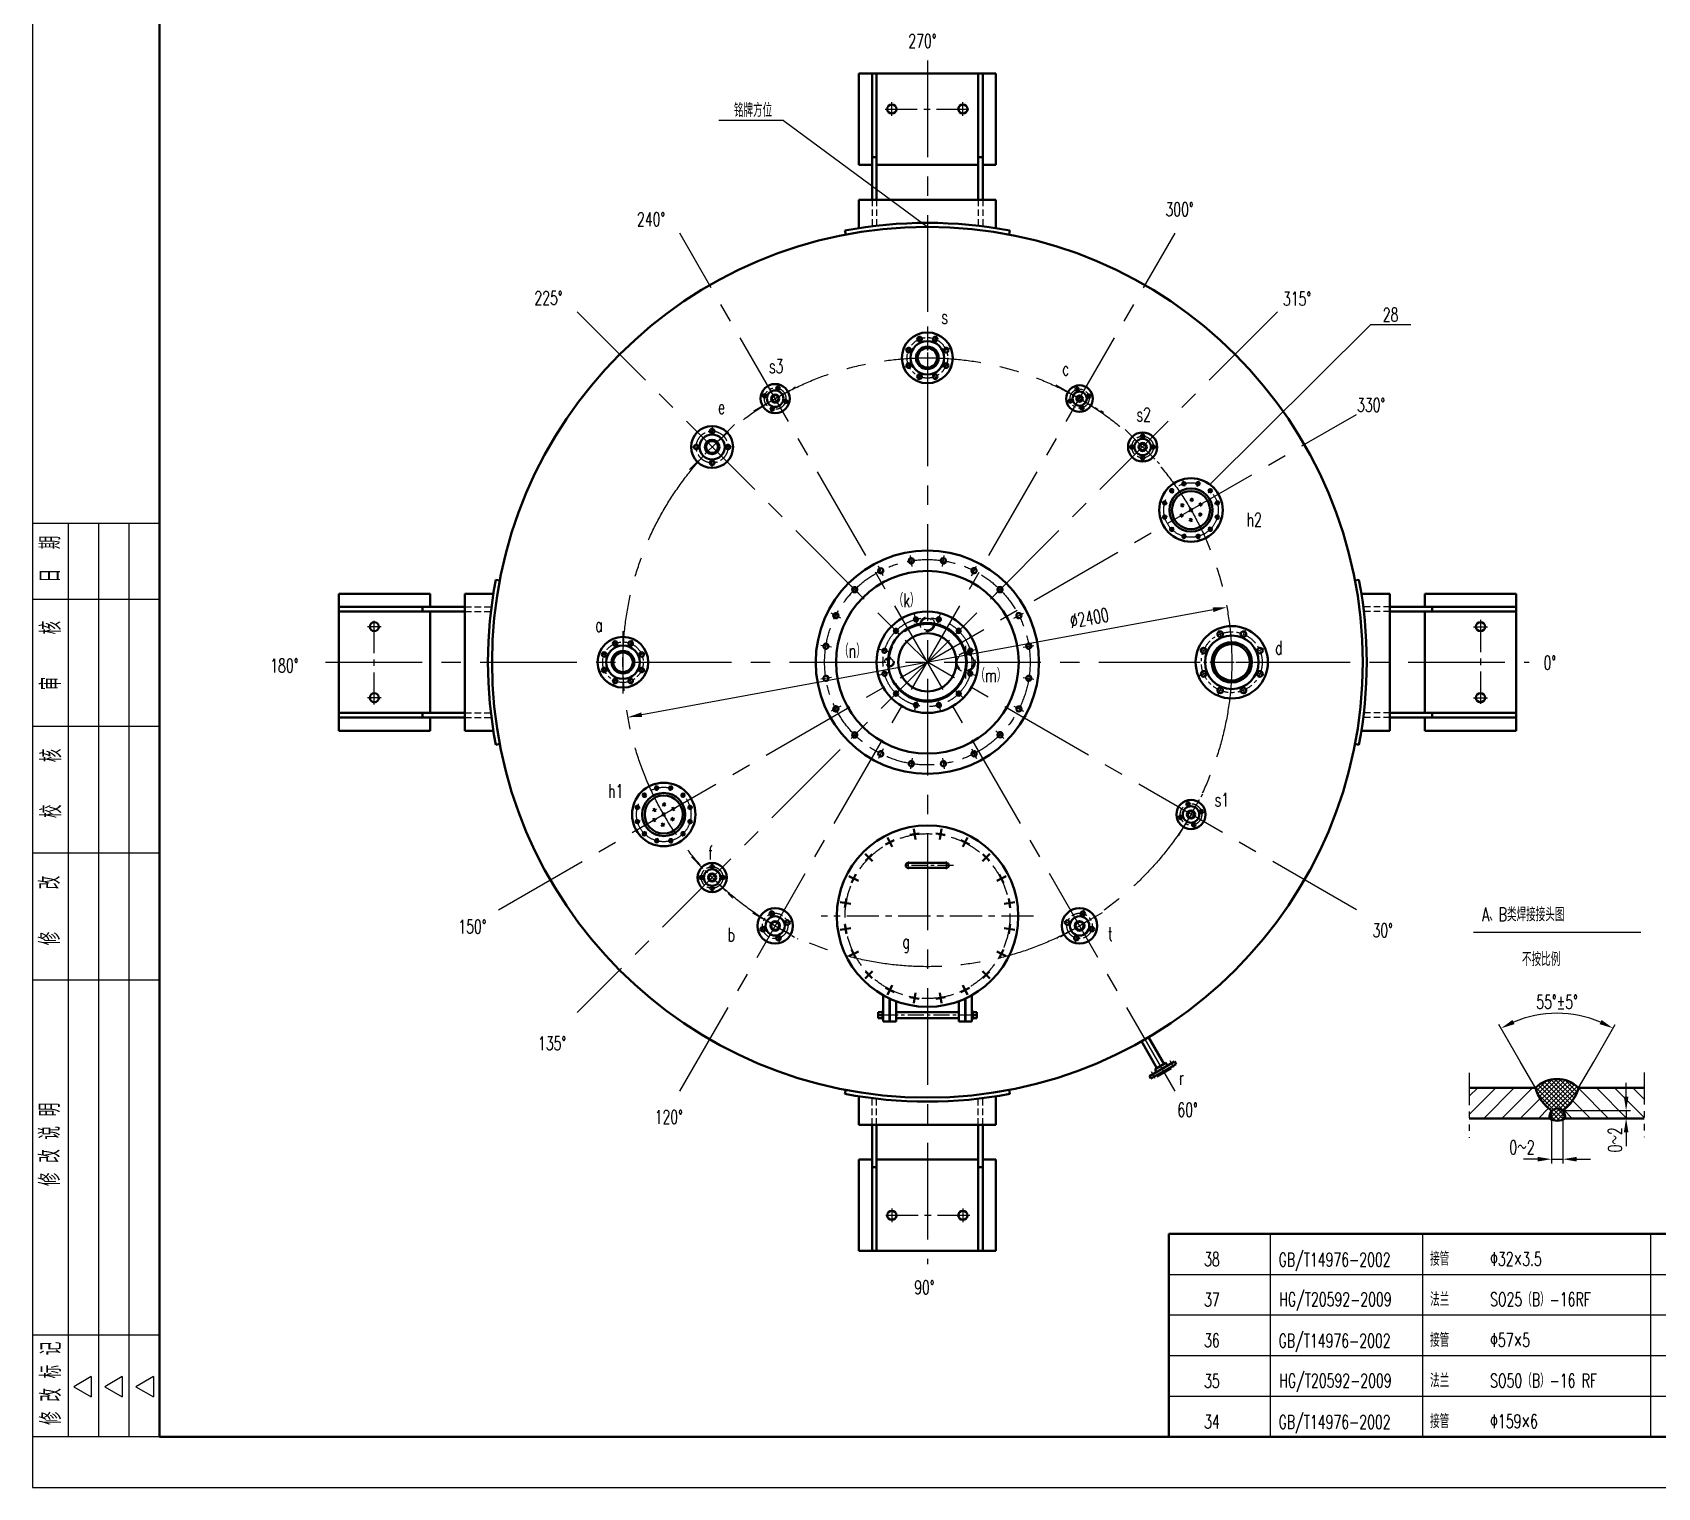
# Model space of a CAD drawing. Header units: millimetres. Extents: x -100310 to -88430, y -9131 to 7689.
# Drawn here: x -100310 to -93904, y -9131 to -3396 of the extents above; entities that cross this region are included whole.
import ezdxf
from ezdxf.enums import TextEntityAlignment as Align

# ---------------------------------------------------------------- set-up
doc = ezdxf.new("R2010")
doc.units = ezdxf.units.MM
for name, pattern in [('CENTERX2', [101.6, 63.5, -12.7, 12.7, -12.7]), ('DASHED2', [9.525, 6.35, -3.175]), ('PHANTOMX2', [127, 63.5, -12.7, 12.7, -12.7, 12.7, -12.7])]:
    doc.linetypes.add(name, pattern=pattern)
for name, color, linetype in [('图层1', 1, 'CENTERX2'), ('图层3', 211, 'Continuous'), ('图层4', 6, 'DASHED2'), ('图层5', 231, 'PHANTOMX2')]:
    doc.layers.add(name, color=color, linetype=linetype)
doc.layers.add('图层2', color=4, linetype='Continuous', lineweight=40)
doc.styles.add('HZ', font='ROMANS.shx', dxfattribs={"width": 0.667, "height": 54, "bigfont": 'HZ.shx'})
doc.styles.add('比例1：16', font='ROMANS.shx', dxfattribs={"width": 0.7, "height": 48, "bigfont": 'HZ.shx'})
doc.styles.add('比例1：20', font='ROMANS.shx', dxfattribs={"width": 0.7, "height": 60, "bigfont": 'HZ.shx'})
doc.dimstyles.new('比例1：20', dxfattribs={"dimtxt": 60, "dimasz": 55, "dimexe": 17, "dimexo": 0, "dimgap": 18, "dimtad": 1, "dimdsep": 46, "dimtxsty": '比例1：20', "dimcen": 25, "dimclrd": 6, "dimclre": 6, "dimclrt": 256, "dimadec": 0, "dimazin": 0, "dimtfac": 1, "dimtmove": 0, "dimatfit": 3, "dimfxl": 0, "dimlwd": -1, "dimlwe": -1, "dimarcsym": 0})

# ---------------------------------------------------------------- blocks, each defined once
blk = doc.blocks.new('图幅A1（竖）')
for p, q in [((0, 841), (0, 0)), ((25, 190), (0, 190)), ((7, 190), (7, 10)), ((13, 190), (13, 10)), ((19, 190), (19, 10)), ((25, 175), (0, 175)), ((25, 150), (0, 150)), ((25, 125), (0, 125)), ((25, 100), (0, 100)), ((25, 30), (0, 30)), ((11.59, 21.86), (8.12, 19.86)), ((8.12, 19.86), (11.59, 17.86)), ((11.59, 21.86), (11.59, 17.86)), ((17.7, 21.86), (14.24, 19.86)), ((14.24, 19.86), (17.7, 17.86)), ((17.7, 21.86), (17.7, 17.86)), ((23.82, 21.86), (20.35, 19.86)), ((20.35, 19.86), (23.82, 17.86)), ((23.82, 21.86), (23.82, 17.86)), ((25, 10), (0, 10)), ((0, 0), (594, 0))]:
    blk.add_line(p, q)
at = {"layer": '图层2'}
for p, q in [((25, 831), (25, 10)), ((25, 10), (584, 10))]:
    blk.add_line(p, q, dxfattribs=at)
at = {"style": '比例1：16', "width": 0.7}
for s, p in [('日  期', (5.49, 178.4)), ('审    核', (5.6, 157.13)), ('校    核', (5.71, 131.95)), ('修    改 ', (5.42, 106.89)), ('修 改 说 明', (5.41, 59.42)), ('修 改 标 记', (5.65, 12.35))]:
    blk.add_text(s, height=4, rotation=90, dxfattribs=at).set_placement(p)
blk = doc.blocks.new('*D80')
at = {"color": 6}
blk.add_line((-95656, -5671.1), (-97908.3, -6084.6), dxfattribs=at)
for points in [[(-95657.6, -5662.1), (-95654.3, -5680.1), (-95601.9, -5661.2)], [(-97910, -6075.6), (-97906.7, -6093.6), (-97962.4, -6094.6)]]:
    blk.add_solid(points, dxfattribs=at)
at = {"layer": 'Defpoints', "color": 0}
for p in [(-95601.9, -5661.2), (-97962.4, -6094.6)]:
    blk.add_point(p, dxfattribs=at)
at = {"insert": (-96143.7, -5703.1), "char_height": 54, "attachment_point": 5, "rotation": 10.4027, "style": 'HZ'}
blk.add_mtext('∅2400', dxfattribs=at)
blk = doc.blocks.new('*D95')
at = {"color": 6}
for p, q in [((-94321.8, -7644.8), (-94321.8, -7853.7)), ((-94277.6, -7645.2), (-94277.6, -7853.7)), ((-94376.8, -7836.7), (-94431.8, -7836.7)), ((-94321.8, -7836.7), (-94277.6, -7836.7)), ((-94222.6, -7836.7), (-94167.6, -7836.7))]:
    blk.add_line(p, q, dxfattribs=at)
for points in [[(-94376.8, -7827.6), (-94376.8, -7845.9), (-94321.8, -7836.7)], [(-94222.6, -7827.6), (-94222.6, -7845.9), (-94277.6, -7836.7)]]:
    blk.add_solid(points, dxfattribs=at)
at = {"layer": 'Defpoints', "color": 0}
for p in [(-94321.8, -7644.8), (-94277.6, -7645.2), (-94277.6, -7836.7)]:
    blk.add_point(p, dxfattribs=at)
at = {"insert": (-94438.1, -7790.5), "char_height": 54, "attachment_point": 5, "style": 'HZ'}
blk.add_mtext('0～2', dxfattribs=at)
blk = doc.blocks.new('*D96')
at = {"color": 6}
for p, q in [((-94027.7, -7590.2), (-94027.7, -7535.2)), ((-94277.6, -7645.2), (-94010.7, -7645.2)), ((-94268.2, -7675.8), (-94010.7, -7675.8)), ((-94027.7, -7645.2), (-94027.7, -7675.8)), ((-94027.7, -7730.8), (-94027.7, -7785.8))]:
    blk.add_line(p, q, dxfattribs=at)
for points in [[(-94036.8, -7590.2), (-94018.5, -7590.2), (-94027.7, -7645.2)], [(-94036.8, -7730.8), (-94018.5, -7730.8), (-94027.7, -7675.8)]]:
    blk.add_solid(points, dxfattribs=at)
at = {"layer": 'Defpoints', "color": 0}
for p in [(-94277.6, -7645.2), (-94268.2, -7675.8), (-94027.7, -7675.8)]:
    blk.add_point(p, dxfattribs=at)
at = {"insert": (-94071.4, -7760.3), "char_height": 54, "attachment_point": 5, "rotation": 90, "style": 'HZ'}
blk.add_mtext('0～2', dxfattribs=at)
blk = doc.blocks.new('*D97')
at = {"color": 6}
for p, q in [((-94445.7, -7451), (-94529.5, -7305.9)), ((-94155.3, -7452.6), (-94070.6, -7305.9))]:
    blk.add_line(p, q, dxfattribs=at)
blk.add_arc((-94300, -7703.3), 441.8, 67.13706, 112.86294, dxfattribs=at)
for points in [[(-94467.6, -7304.4), (-94475.8, -7288), (-94521, -7320.7)], [(-94124.3, -7288), (-94132.5, -7304.4), (-94079.1, -7320.7)]]:
    blk.add_solid(points, dxfattribs=at)
at = {"layer": 'Defpoints', "color": 0}
for p in [(-94223.3, -7268.2), (-94445.7, -7451), (-94155.3, -7452.6), (-94385.2, -7555.7), (-94214.9, -7555.7)]:
    blk.add_point(p, dxfattribs=at)
at = {"insert": (-94300, -7216.5), "char_height": 54, "attachment_point": 5, "style": 'HZ'}
blk.add_mtext('55°±5°', dxfattribs=at)
blk = doc.blocks.new('明细表表格粗')
for p, q in [((20, 0), (20, 8)), ((50, 0), (50, 8)), ((95, 0), (95, 8)), ((105, 0), (105, 8)), ((135, 0), (135, 8)), ((145, 0), (145, 8)), ((155, 0), (155, 8))]:
    blk.add_line(p, q)
at = {"layer": '图层2'}
for p, q in [((0, 0), (0, 8)), ((0, 8), (180, 8))]:
    blk.add_line(p, q, dxfattribs=at)
blk = doc.blocks.new('明细表表格细')
for p, q in [((0, 8), (180, 8)), ((20, 0), (20, 8)), ((50, 0), (50, 8)), ((95, 0), (95, 8)), ((105, 0), (105, 8)), ((135, 0), (135, 8)), ((145, 0), (145, 8)), ((155, 0), (155, 8))]:
    blk.add_line(p, q)
at = {"layer": '图层2'}
blk.add_line((0, 0), (0, 8), dxfattribs=at)

msp = doc.modelspace()

# ---------------------------------------------------------------- hatches: boundary and pattern name
at = {"layer": '图层3'}
h = msp.add_hatch(dxfattribs=at)
h.set_pattern_fill('ANSI31', color=256, scale=16, style=0)
h.set_pattern_definition([(45, (-90247.963, -4268.43), (-35.92102, 35.92102), [])])
h.paths.add_polyline_path([(-94329.034, -7675.746, -0.20127277), (-94320.756, -7645.536, -0.17220265), (-94385.241, -7555.746), (-94645.993, -7555.746), (-94645.993, -7675.746)])
h = msp.add_hatch(dxfattribs=at)
h.set_pattern_fill('ANSI37', color=256, scale=4, style=0)
h.set_pattern_definition([(45, (59518.791, 2020.957), (-8.9802561, 8.9802561), []), (135, (59518.791, 2020.957), (-8.9802561, -8.9802561), [])])
h.paths.add_polyline_path([(-94385.303, -7555.53, 0.17255315), (-94320.756, -7645.536, 0.20136036), (-94329.033, -7675.759, 0.30295291), (-94268.225, -7675.745, 0.19749272), (-94277.586, -7645.207, 0.16351909), (-94214.859, -7555.746, 0.41093049)])
h = msp.add_hatch(dxfattribs=at)
h.set_pattern_fill('ANSI31', color=256, scale=16, angle=90, style=0)
h.set_pattern_definition([(135, (-90247.963, -4268.43), (-35.92102, -35.92102), [])])
h.paths.add_polyline_path([(-93956.769, -7675.746), (-93956.769, -7555.746), (-94214.859, -7555.746, -0.16351909), (-94277.586, -7645.207, -0.19749827), (-94268.225, -7675.746)])

# ---------------------------------------------------------------- linework, layer by layer
for p, q in [((-97349.778, -3742.382), (-97603.767, -3742.382)), ((-97349.778, -3742.382), (-96782.165, -4161.877)), ((-95035.834, -4548.309), (-95668.573, -5177.401)), ((-94875.834, -4548.309), (-95035.834, -4548.309)), ((-94629.586, -6941.335), (-93969.251, -6941.335))]:
    msp.add_line(p, q)
at = {"layer": '图层1', "ltscale": 6}
for p, q in [((-96782.165, -3505.38), (-96782.165, -8250.374)), ((-95805.799, -7568.993), (-97758.531, -4186.761)), ((-97758.531, -7568.993), (-95805.799, -4186.761)), ((-95401.375, -4497.086), (-98162.955, -7258.667)), ((-98162.955, -4497.086), (-96782.165, -5877.877)), ((-98473.281, -6854.243), (-95091.049, -4901.511)), ((-95767.897, -5184.715), (-95773.618, -5163.365)), ((-95717.972, -5184.715), (-95712.251, -5163.365)), ((-95836.096, -5252.914), (-95857.447, -5247.193)), ((-95811.133, -5209.678), (-95826.763, -5194.048)), ((-95674.735, -5209.678), (-95659.106, -5194.048)), ((-95649.773, -5252.914), (-95628.422, -5247.193)), ((-95836.096, -5302.839), (-95857.447, -5308.56)), ((-95649.773, -5302.839), (-95628.422, -5308.56)), ((-95811.133, -5346.076), (-95826.763, -5361.706)), ((-95767.897, -5371.039), (-95773.618, -5392.389)), ((-95717.972, -5371.039), (-95712.251, -5392.389)), ((-95674.735, -5346.076), (-95659.106, -5361.706)), ((-99154.662, -5877.877), (-94409.668, -5877.877)), ((-95091.049, -6854.243), (-96782.165, -5877.877)), ((-97889.594, -6409.678), (-97905.224, -6394.048)), ((-97846.358, -6384.715), (-97852.079, -6363.365)), ((-97796.433, -6384.715), (-97790.712, -6363.365)), ((-97753.196, -6409.678), (-97737.566, -6394.048)), ((-97914.557, -6452.914), (-97935.908, -6447.193)), ((-97728.233, -6452.914), (-97706.883, -6447.193)), ((-97914.557, -6502.839), (-97935.908, -6508.56)), ((-97728.233, -6502.839), (-97706.883, -6508.56)), ((-97889.594, -6546.076), (-97905.224, -6561.706)), ((-97846.358, -6571.039), (-97852.079, -6592.389)), ((-97796.433, -6571.039), (-97790.712, -6592.389)), ((-97753.196, -6546.076), (-97737.566, -6561.706))]:
    msp.add_line(p, q, dxfattribs=at)
at = {"layer": '图层1', "ltscale": 2}
for p, q in [((-96949.026, -3697.463), (-96615.303, -3697.463)), ((-98962.579, -6044.738), (-98962.579, -5711.015)), ((-94601.751, -5711.015), (-94601.751, -6044.738)), ((-96363.429, -6878.513), (-97200.9, -6878.513)), ((-96615.303, -8058.291), (-96949.026, -8058.291))]:
    msp.add_line(p, q, dxfattribs=at)
at = {"layer": '图层1'}
for p, q in [((-96922.165, -3724.575), (-96922.165, -3670.351)), ((-96642.165, -3724.575), (-96642.165, -3670.351)), ((-96818.328, -4590.57), (-96807.231, -4617.363)), ((-96782.165, -4554.984), (-96782.165, -4800.77)), ((-96746.001, -4590.57), (-96757.099, -4617.363)), ((-96869.471, -4641.713), (-96842.679, -4652.811)), ((-96694.858, -4641.713), (-96721.651, -4652.811)), ((-96869.471, -4714.04), (-96842.679, -4702.943)), ((-96818.328, -4765.183), (-96807.231, -4738.391)), ((-96746.001, -4765.183), (-96757.099, -4738.391)), ((-96694.858, -4714.04), (-96721.651, -4702.943)), ((-97466.389, -4887.273), (-97297.941, -4790.019)), ((-97368.318, -4786.969), (-97374.012, -4808.22)), ((-96275.819, -4784.575), (-96088.51, -4892.718)), ((-96194.718, -4791.799), (-96189.023, -4813.049)), ((-97433.842, -4824.799), (-97412.591, -4830.493)), ((-97330.488, -4852.493), (-97351.738, -4846.799)), ((-96229.012, -4851.199), (-96207.762, -4845.505)), ((-96169.612, -4885.494), (-96175.306, -4864.243)), ((-96135.317, -4826.094), (-96156.568, -4831.788)), ((-97396.012, -4890.323), (-97390.318, -4869.073)), ((-97542.14, -4940.796), (-97719.246, -5117.902)), ((-97630.693, -4952.349), (-97630.693, -4981.349)), ((-96002.405, -4960.58), (-95864.868, -5098.117)), ((-95933.637, -4975.849), (-95933.637, -4997.849)), ((-97707.693, -5029.349), (-97678.693, -5029.349)), ((-97553.693, -5029.349), (-97582.693, -5029.349)), ((-95987.137, -5029.349), (-95965.137, -5029.349)), ((-95880.137, -5029.349), (-95902.137, -5029.349)), ((-97630.693, -5106.349), (-97630.693, -5077.349)), ((-95933.637, -5082.849), (-95933.637, -5060.849)), ((-98935.466, -5737.877), (-98989.691, -5737.877)), ((-97982.165, -5754.984), (-97982.165, -6000.77)), ((-96835.75, -5727.877), (-96728.579, -5727.877)), ((-95634.497, -5751.536), (-95621.677, -5782.486)), ((-95529.833, -5751.536), (-95542.653, -5782.486)), ((-94628.863, -5737.877), (-94574.639, -5737.877)), ((-98018.328, -5790.57), (-98007.231, -5817.363)), ((-97946.001, -5790.57), (-97957.099, -5817.363)), ((-96632.165, -5813.64), (-96632.165, -5942.113)), ((-95708.505, -5825.545), (-95677.555, -5838.365)), ((-95455.824, -5825.545), (-95486.774, -5838.365)), ((-98069.471, -5841.713), (-98042.679, -5852.811)), ((-97894.858, -5841.713), (-97921.651, -5852.811)), ((-96932.165, -5837.716), (-96932.165, -5918.038)), ((-95769.654, -5877.877), (-95394.675, -5877.877)), ((-98069.471, -5914.04), (-98042.679, -5902.943)), ((-98018.328, -5965.183), (-98007.231, -5938.391)), ((-97946.001, -5965.183), (-97957.099, -5938.391)), ((-97894.858, -5914.04), (-97921.651, -5902.943)), ((-95708.505, -5930.209), (-95677.555, -5917.389)), ((-95455.824, -5930.209), (-95486.774, -5917.389)), ((-98935.466, -6017.877), (-98989.691, -6017.877)), ((-95634.497, -6004.217), (-95621.677, -5973.267)), ((-95529.833, -6004.217), (-95542.653, -5973.267)), ((-94628.863, -6017.877), (-94574.639, -6017.877)), ((-95791.561, -6562.101), (-95694.308, -6393.653)), ((-95756.781, -6426.2), (-95751.087, -6447.45)), ((-95691.257, -6464.03), (-95712.508, -6469.724)), ((-95794.611, -6491.724), (-95773.361, -6486.03)), ((-95729.087, -6529.554), (-95734.782, -6508.303)), ((-97711.731, -6645.367), (-97549.655, -6807.443)), ((-97630.693, -6672.905), (-97630.693, -6694.905)), ((-96679.243, -6678.513), (-96882.294, -6678.513)), ((-96857.662, -6663.729), (-96857.662, -6694.041)), ((-96707.662, -6663.806), (-96707.662, -6693.953)), ((-97684.193, -6726.405), (-97662.193, -6726.405)), ((-97630.693, -6779.905), (-97630.693, -6757.905)), ((-97577.193, -6726.405), (-97599.193, -6726.405)), ((-97470.981, -6865.829), (-97293.349, -6968.385)), ((-97398.859, -6854.805), (-97391.353, -6882.817)), ((-97319.863, -6900.413), (-97347.874, -6907.919)), ((-96093.349, -6865.829), (-96270.981, -6968.385)), ((-96244.467, -6900.413), (-96216.455, -6907.919)), ((-96165.471, -6854.805), (-96172.977, -6882.817)), ((-97444.467, -6933.801), (-97416.455, -6926.295)), ((-97365.471, -6979.409), (-97372.977, -6951.398)), ((-96198.859, -6979.409), (-96191.353, -6951.398)), ((-96119.863, -6933.801), (-96147.874, -6926.295)), ((-96592.965, -7268.513), (-96972.238, -7268.513)), ((-95884.276, -7518.066), (-95899.277, -7492.083)), ((-95810.664, -7475.566), (-95825.665, -7449.583)), ((-96922.165, -8031.178), (-96922.165, -8085.403)), ((-96642.165, -8031.178), (-96642.165, -8085.403))]:
    msp.add_line(p, q, dxfattribs=at)
at = {"layer": '图层1', "ltscale": 3}
for p, q in [((-96955.816, -5537.067), (-96975.338, -5498.754)), ((-96842.001, -5500.086), (-96848.728, -5457.615)), ((-96722.329, -5500.086), (-96715.602, -5457.615)), ((-96608.513, -5537.067), (-96588.992, -5498.754)), ((-97052.633, -5607.408), (-97083.039, -5577.003)), ((-96511.696, -5607.408), (-96481.291, -5577.003)), ((-97122.975, -5704.225), (-97161.288, -5684.704)), ((-96822.775, -5726.317), (-96832.697, -5689.289)), ((-96741.554, -5726.317), (-96731.633, -5689.289)), ((-96441.355, -5704.225), (-96403.042, -5684.704)), ((-96893.114, -5766.927), (-96920.221, -5739.821)), ((-96671.215, -5766.927), (-96644.109, -5739.821)), ((-97159.956, -5818.041), (-97202.426, -5811.314)), ((-96933.725, -5837.266), (-96970.753, -5827.345)), ((-96630.605, -5837.266), (-96593.577, -5827.345)), ((-96404.374, -5818.041), (-96361.903, -5811.314)), ((-97159.956, -5937.713), (-97202.426, -5944.44)), ((-96933.725, -5918.487), (-96970.753, -5928.409)), ((-96630.605, -5918.487), (-96593.577, -5928.409)), ((-96404.374, -5937.713), (-96361.903, -5944.44)), ((-96893.114, -5988.826), (-96920.221, -6015.933)), ((-96671.215, -5988.826), (-96644.109, -6015.933)), ((-97122.975, -6051.528), (-97161.288, -6071.05)), ((-96822.775, -6029.437), (-96832.697, -6066.465)), ((-96741.554, -6029.437), (-96731.633, -6066.465)), ((-96441.355, -6051.528), (-96403.042, -6071.05)), ((-97052.633, -6148.345), (-97083.039, -6178.751)), ((-96511.696, -6148.345), (-96481.291, -6178.751)), ((-96955.816, -6218.687), (-96975.338, -6257)), ((-96842.001, -6255.668), (-96848.728, -6298.138)), ((-96722.329, -6255.668), (-96715.602, -6298.138)), ((-96608.513, -6218.687), (-96588.992, -6257))]:
    msp.add_line(p, q, dxfattribs=at)
at = {"layer": '图层1'}
for centre, radius in [((-96782.165, -4677.877), 80), ((-97382.165, -4838.646), 42.5), ((-96182.165, -4838.646), 37.5), ((-97630.693, -5029.349), 62.5), ((-95933.637, -5029.349), 42.5), ((-95582.165, -5877.877), 120), ((-97982.165, -5877.877), 80), ((-95742.934, -6477.877), 42.5), ((-97630.693, -6726.405), 42.5), ((-97382.165, -6917.107), 50), ((-96182.165, -6917.107), 50)]:
    msp.add_circle(centre, radius, dxfattribs=at)
at = {"layer": '图层1', "ltscale": 6}
for centre, radius in [((-96782.165, -5877.877), 1200), ((-95742.934, -5277.877), 107.5), ((-96782.165, -5877.877), 150), ((-97821.395, -6477.877), 107.5)]:
    msp.add_circle(centre, radius, dxfattribs=at)
at = {"layer": '图层1', "ltscale": 3}
for radius in [405, 175]:
    msp.add_circle((-96782.165, -5877.877), radius, dxfattribs=at)
at = {"layer": '图层1', "ltscale": 2}
msp.add_circle((-96781.529, -6878.513), 325, dxfattribs=at)
at = {"layer": '图层2'}
for p, q in [((-97052.165, -3557.463), (-97052.165, -3917.463)), ((-96512.165, -3557.463), (-97052.165, -3557.463)), ((-97000.165, -4054.877), (-97000.165, -3557.463)), ((-96982.165, -4054.877), (-96982.165, -3557.463)), ((-96582.165, -4054.877), (-96582.165, -3557.463)), ((-96564.165, -4054.877), (-96564.165, -3557.463)), ((-96512.165, -3917.463), (-96512.165, -3557.463)), ((-97000.165, -3887.463), (-96982.165, -3887.463)), ((-96564.165, -3887.463), (-96582.165, -3887.463)), ((-97052.165, -3917.463), (-97000.165, -3917.463)), ((-96982.165, -3917.463), (-96582.165, -3917.463)), ((-96564.165, -3917.463), (-96512.165, -3917.463)), ((-97052.165, -4054.877), (-97052.165, -4167.051)), ((-96512.165, -4054.877), (-97052.165, -4054.877)), ((-96512.165, -4054.877), (-96512.165, -4167.051)), ((-97107.165, -4176.642), (-97104.162, -4192.358)), ((-96457.165, -4176.642), (-96460.167, -4192.358)), ((-95781.263, -5252.487), (-95773.337, -5266.215)), ((-95745.521, -5236.88), (-95742.219, -5242.599)), ((-95743.817, -5230.867), (-95735.891, -5244.596)), ((-95737.757, -5232.398), (-95734.455, -5238.117)), ((-95701.525, -5263.121), (-95709.451, -5249.393)), ((-95699.82, -5257.108), (-95703.122, -5251.389)), ((-95782.477, -5304.83), (-95785.779, -5299.111)), ((-95776.418, -5306.361), (-95784.344, -5292.632)), ((-95782.968, -5258.5), (-95779.666, -5264.219)), ((-95774.713, -5300.348), (-95778.015, -5294.629)), ((-95775.204, -5254.017), (-95771.902, -5259.736)), ((-95746.17, -5322.235), (-95749.472, -5316.516)), ((-95745.031, -5283.211), (-95748.333, -5277.491)), ((-95740.11, -5323.766), (-95748.037, -5310.037)), ((-95738.971, -5284.741), (-95746.897, -5271.012)), ((-95738.406, -5317.753), (-95741.708, -5312.034)), ((-95737.267, -5278.728), (-95740.569, -5273.009)), ((-95708.724, -5300.615), (-95712.025, -5294.896)), ((-95707.584, -5261.591), (-95710.886, -5255.872)), ((-95702.664, -5302.146), (-95710.59, -5288.417)), ((-95700.96, -5296.133), (-95704.262, -5290.414)), ((-98483.399, -5552.877), (-98467.684, -5555.879)), ((-95080.93, -5552.877), (-95096.646, -5555.879)), ((-99102.579, -5607.877), (-99102.579, -6147.877)), ((-98742.579, -5607.877), (-99102.579, -5607.877)), ((-98742.579, -5659.877), (-98742.579, -5607.877)), ((-98605.165, -5607.877), (-98605.165, -6147.877)), ((-98605.165, -5607.877), (-98492.99, -5607.877)), ((-94959.165, -5607.877), (-95071.339, -5607.877)), ((-94959.165, -6147.877), (-94959.165, -5607.877)), ((-94461.751, -5607.877), (-94821.751, -5607.877)), ((-94821.751, -5607.877), (-94821.751, -5659.877)), ((-94461.751, -6147.877), (-94461.751, -5607.877)), ((-98605.165, -5659.877), (-99102.579, -5659.877)), ((-98605.165, -5677.877), (-99102.579, -5677.877)), ((-98772.579, -5659.877), (-98772.579, -5677.877)), ((-98742.579, -6077.877), (-98742.579, -5677.877)), ((-94959.165, -5659.877), (-94461.751, -5659.877)), ((-94959.165, -5677.877), (-94461.751, -5677.877)), ((-94821.751, -5677.877), (-94821.751, -6077.877)), ((-94791.751, -5659.877), (-94791.751, -5677.877)), ((-98605.165, -6077.877), (-99102.579, -6077.877)), ((-98772.579, -6095.877), (-98772.579, -6077.877)), ((-94959.165, -6077.877), (-94461.751, -6077.877)), ((-94791.751, -6095.877), (-94791.751, -6077.877)), ((-98605.165, -6095.877), (-99102.579, -6095.877)), ((-99102.579, -6147.877), (-98742.579, -6147.877)), ((-98742.579, -6147.877), (-98742.579, -6095.877)), ((-98605.165, -6147.877), (-98492.99, -6147.877)), ((-94959.165, -6147.877), (-95071.339, -6147.877)), ((-94959.165, -6095.877), (-94461.751, -6095.877)), ((-94821.751, -6095.877), (-94821.751, -6147.877)), ((-94821.751, -6147.877), (-94461.751, -6147.877)), ((-98483.399, -6202.877), (-98467.684, -6199.874)), ((-95080.93, -6202.877), (-95096.646, -6199.874)), ((-97863.37, -6459.621), (-97860.068, -6465.34)), ((-97861.666, -6453.608), (-97853.739, -6467.336)), ((-97855.606, -6455.138), (-97852.304, -6460.857)), ((-97825.923, -6438.001), (-97822.621, -6443.72)), ((-97824.219, -6431.988), (-97816.293, -6445.717)), ((-97818.16, -6433.518), (-97814.858, -6439.238)), ((-97789.616, -6455.406), (-97786.314, -6461.125)), ((-97787.912, -6449.393), (-97779.986, -6463.121)), ((-97781.852, -6450.923), (-97778.55, -6456.642)), ((-97864.509, -6498.645), (-97861.207, -6504.364)), ((-97862.805, -6492.632), (-97854.879, -6506.361)), ((-97856.745, -6494.163), (-97853.443, -6499.882)), ((-97826.572, -6523.356), (-97829.874, -6517.637)), ((-97820.513, -6524.887), (-97828.439, -6511.158)), ((-97827.063, -6477.025), (-97823.761, -6482.745)), ((-97825.358, -6471.012), (-97817.432, -6484.741)), ((-97818.808, -6518.873), (-97822.11, -6513.154)), ((-97819.299, -6472.543), (-97815.997, -6478.262)), ((-97789.126, -6501.736), (-97792.428, -6496.017)), ((-97783.066, -6503.267), (-97790.993, -6489.538)), ((-97781.362, -6497.254), (-97784.664, -6491.535)), ((-96946.915, -6595.775), (-96913.057, -6578.523)), ((-96939.518, -6568.442), (-96920.455, -6605.855)), ((-96851.45, -6558.505), (-96813.918, -6552.561)), ((-96835.968, -6534.797), (-96829.4, -6576.269)), ((-96749.14, -6552.561), (-96711.608, -6558.505)), ((-96727.09, -6534.797), (-96733.658, -6576.269)), ((-96650.001, -6578.523), (-96616.143, -6595.775)), ((-96623.54, -6568.442), (-96642.603, -6605.855)), ((-97027.602, -6632.439), (-96997.911, -6662.13)), ((-97026.192, -6660.72), (-96999.322, -6633.85)), ((-96535.456, -6632.439), (-96565.147, -6662.13)), ((-96563.736, -6633.85), (-96536.866, -6660.72)), ((-97091.599, -6720.524), (-97054.186, -6739.587)), ((-97081.519, -6746.984), (-97064.267, -6713.126)), ((-96857.662, -6668.513), (-96707.662, -6668.513)), ((-96857.662, -6688.513), (-96707.662, -6688.513)), ((-96471.459, -6720.524), (-96508.872, -6739.587)), ((-96498.791, -6713.126), (-96481.539, -6746.984)), ((-97125.245, -6824.073), (-97083.772, -6830.642)), ((-97107.481, -6846.124), (-97101.536, -6808.592)), ((-96437.813, -6824.073), (-96479.286, -6830.642)), ((-96461.522, -6808.592), (-96455.577, -6846.124)), ((-97101.536, -6948.434), (-97107.481, -6910.901)), ((-96455.577, -6910.901), (-96461.522, -6948.434)), ((-97125.245, -6932.952), (-97083.772, -6926.383)), ((-96437.813, -6932.952), (-96479.286, -6926.383)), ((-97091.599, -7036.501), (-97054.186, -7017.438)), ((-97064.267, -7043.899), (-97081.519, -7010.041)), ((-96471.459, -7036.501), (-96508.872, -7017.438)), ((-96481.539, -7010.041), (-96498.791, -7043.899)), ((-97027.602, -7124.586), (-96997.911, -7094.895)), ((-96999.322, -7123.175), (-97026.192, -7096.305)), ((-96535.456, -7124.586), (-96565.147, -7094.895)), ((-96536.866, -7096.305), (-96563.736, -7123.175)), ((-96913.057, -7178.502), (-96946.915, -7161.251)), ((-96939.518, -7188.583), (-96920.455, -7151.17)), ((-96616.143, -7161.251), (-96650.001, -7178.502)), ((-96623.54, -7188.583), (-96642.603, -7151.17)), ((-96956.529, -7293.513), (-96956.529, -7190.252)), ((-96931.529, -7293.513), (-96931.529, -7203.022)), ((-96929.529, -7293.513), (-96929.529, -7203.939)), ((-96904.529, -7293.513), (-96904.529, -7214.187)), ((-96813.918, -7204.464), (-96851.45, -7198.52)), ((-96835.968, -7222.228), (-96829.4, -7180.756)), ((-96711.608, -7198.52), (-96749.14, -7204.464)), ((-96727.09, -7222.228), (-96733.658, -7180.756)), ((-96658.529, -7293.513), (-96658.529, -7214.187)), ((-96633.529, -7293.513), (-96633.529, -7203.939)), ((-96631.529, -7293.513), (-96631.529, -7203.022)), ((-96606.529, -7293.513), (-96606.529, -7190.252)), ((-96976.529, -7280.513), (-96976.529, -7256.513)), ((-96959.529, -7256.513), (-96976.529, -7256.513)), ((-96959.529, -7280.513), (-96976.529, -7280.513)), ((-96969.694, -7268.513), (-96963.364, -7268.513)), ((-96966.529, -7265.237), (-96966.529, -7271.789)), ((-96956.529, -7251.513), (-96959.529, -7251.513)), ((-96959.529, -7251.513), (-96959.529, -7285.513)), ((-96959.529, -7285.513), (-96956.529, -7285.513)), ((-96956.529, -7293.513), (-96931.529, -7293.513)), ((-96929.529, -7256.513), (-96931.529, -7256.513)), ((-96929.529, -7280.513), (-96931.529, -7280.513)), ((-96929.529, -7293.513), (-96904.529, -7293.513)), ((-96658.529, -7256.513), (-96904.529, -7256.513)), ((-96658.529, -7280.513), (-96904.529, -7280.513)), ((-96633.529, -7293.513), (-96658.529, -7293.513)), ((-96631.529, -7256.513), (-96633.529, -7256.513)), ((-96631.529, -7280.513), (-96633.529, -7280.513)), ((-96606.529, -7293.513), (-96631.529, -7293.513)), ((-96606.529, -7251.513), (-96603.529, -7251.513)), ((-96603.529, -7285.513), (-96606.529, -7285.513)), ((-96603.529, -7251.513), (-96603.529, -7285.513)), ((-96586.529, -7256.513), (-96603.529, -7256.513)), ((-96586.529, -7280.513), (-96603.529, -7280.513)), ((-96593.364, -7268.513), (-96599.694, -7268.513)), ((-96596.529, -7265.237), (-96596.529, -7271.789)), ((-96586.529, -7280.513), (-96586.529, -7256.513)), ((-95849.308, -7461.631), (-95910.346, -7355.912)), ((-95877.021, -7477.631), (-95938.058, -7371.912)), ((-95807.368, -7451.274), (-95906.961, -7508.774)), ((-95801.368, -7461.666), (-95900.961, -7519.166)), ((-95841.924, -7457.368), (-95884.405, -7481.895)), ((-95881.064, -7489.766), (-95884.405, -7481.895)), ((-95821.019, -7477.63), (-95877.311, -7510.13)), ((-95836.778, -7464.197), (-95841.924, -7457.368)), ((-95823.019, -7474.166), (-95821.019, -7477.63)), ((-95807.368, -7451.274), (-95801.368, -7461.666)), ((-95906.961, -7508.774), (-95900.961, -7519.166)), ((-95879.311, -7506.666), (-95877.311, -7510.13)), ((-94645.993, -7555.746), (-94385.241, -7555.746)), ((-94214.859, -7555.746), (-93956.769, -7555.746)), ((-97107.165, -7579.111), (-97104.162, -7563.396)), ((-97052.165, -7700.877), (-97052.165, -7588.702)), ((-96512.165, -7700.877), (-96512.165, -7588.702)), ((-96457.165, -7579.111), (-96460.167, -7563.396)), ((-94645.993, -7675.746), (-94329.034, -7675.746)), ((-94268.226, -7675.746), (-93956.769, -7675.746)), ((-97052.165, -7700.877), (-96512.165, -7700.877)), ((-97000.165, -7700.877), (-97000.165, -8198.291)), ((-96982.165, -7700.877), (-96982.165, -8198.291)), ((-96582.165, -7700.877), (-96582.165, -8198.291)), ((-96564.165, -7700.877), (-96564.165, -8198.291)), ((-97052.165, -7838.291), (-97052.165, -8198.291)), ((-97000.165, -7838.291), (-97052.165, -7838.291)), ((-97000.165, -7868.291), (-96982.165, -7868.291)), ((-96582.165, -7838.291), (-96982.165, -7838.291)), ((-96564.165, -7868.291), (-96582.165, -7868.291)), ((-96512.165, -7838.291), (-96564.165, -7838.291)), ((-96512.165, -8198.291), (-96512.165, -7838.291)), ((-97052.165, -8198.291), (-96512.165, -8198.291))]:
    msp.add_line(p, q, dxfattribs=at)
for centre, radius in [((-96922.165, -3697.463), 18), ((-96642.165, -3697.463), 18), ((-96782.165, -5877.877), 1716), ((-96782.165, -4677.877), 100), ((-96782.165, -4677.877), 66), ((-96812.779, -4603.966), 9), ((-96751.55, -4603.966), 9), ((-96856.075, -4647.262), 9), ((-96782.165, -4677.877), 44.5), ((-96782.165, -4677.877), 38.5), ((-96708.254, -4647.262), 9), ((-96856.075, -4708.491), 9), ((-96708.254, -4708.491), 9), ((-97382.165, -4838.646), 57.5), ((-97371.165, -4797.594), 7), ((-96812.779, -4751.787), 9), ((-96751.55, -4751.787), 9), ((-96182.165, -4838.646), 52.5), ((-96191.871, -4802.424), 7), ((-97423.217, -4827.646), 7), ((-97382.165, -4838.646), 32.5), ((-97382.165, -4838.646), 16), ((-97382.165, -4838.646), 13), ((-97341.113, -4849.646), 7), ((-96218.387, -4848.352), 7), ((-96182.165, -4838.646), 28), ((-96182.165, -4838.646), 12.5), ((-96182.165, -4838.646), 10), ((-96172.459, -4874.869), 7), ((-96145.943, -4828.941), 7), ((-97393.165, -4879.698), 7), ((-97630.693, -5029.349), 82.5), ((-97630.693, -5029.349), 49.5), ((-97630.693, -4966.849), 9), ((-95933.637, -5029.349), 57.5), ((-95933.637, -4986.849), 7), ((-97693.193, -5029.349), 9), ((-97630.693, -5029.349), 28.5), ((-97630.693, -5029.349), 23.5), ((-97568.193, -5029.349), 9), ((-95976.137, -5029.349), 7), ((-95933.637, -5029.349), 32.5), ((-95933.637, -5029.349), 16), ((-95933.637, -5029.349), 13), ((-95891.137, -5029.349), 7), ((-97630.693, -5091.849), 9), ((-95933.637, -5071.849), 7), ((-95742.934, -5277.877), 125), ((-95770.757, -5174.04), 6.5), ((-95715.111, -5174.04), 6.5), ((-95846.771, -5250.054), 6.5), ((-95742.934, -5277.877), 85), ((-95818.948, -5201.863), 6.5), ((-95742.934, -5277.877), 75), ((-95666.92, -5201.863), 6.5), ((-95639.097, -5250.054), 6.5), ((-95846.771, -5305.7), 6.5), ((-95639.097, -5305.7), 6.5), ((-95818.948, -5353.891), 6.5), ((-95770.757, -5381.714), 6.5), ((-95715.111, -5381.714), 6.5), ((-95666.92, -5353.891), 6.5), ((-96782.165, -5877.877), 440), ((-96966.031, -5517.019), 10), ((-96845.521, -5477.863), 10), ((-96718.809, -5477.863), 10), ((-96598.299, -5517.019), 10), ((-96782.165, -5877.877), 360), ((-97068.543, -5591.499), 10), ((-96495.787, -5591.499), 10), ((-97143.022, -5694.011), 10), ((-96782.165, -5877.877), 200), ((-96827.458, -5708.84), 8), ((-96736.871, -5708.84), 8), ((-96421.307, -5694.011), 10), ((-98962.579, -5737.877), 18), ((-96782.165, -5877.877), 155), ((-96905.908, -5754.133), 8), ((-96782.165, -5877.877), 115), ((-96658.421, -5754.133), 8), ((-95582.165, -5877.877), 142.5), ((-95628.087, -5767.011), 11), ((-95536.243, -5767.011), 11), ((-94601.751, -5737.877), 18), ((-97982.165, -5877.877), 100), ((-97982.165, -5877.877), 66), ((-98012.779, -5803.966), 9), ((-97951.55, -5803.966), 9), ((-97182.179, -5814.521), 10), ((-96951.202, -5832.583), 8), ((-96613.128, -5832.583), 8), ((-96382.151, -5814.521), 10), ((-95693.03, -5831.955), 11), ((-95582.165, -5877.877), 105.5), ((-95582.165, -5877.877), 79.5), ((-95582.165, -5877.877), 71.5), ((-95471.299, -5831.955), 11), ((-98056.075, -5847.262), 9), ((-97982.165, -5877.877), 44.5), ((-97982.165, -5877.877), 38.5), ((-97908.254, -5847.262), 9), ((-98056.075, -5908.491), 9), ((-98012.779, -5951.787), 9), ((-97951.55, -5951.787), 9), ((-97908.254, -5908.491), 9), ((-97182.179, -5941.233), 10), ((-96951.202, -5923.17), 8), ((-96613.128, -5923.17), 8), ((-96382.151, -5941.233), 10), ((-95693.03, -5923.799), 11), ((-95471.299, -5923.799), 11), ((-98962.579, -6017.877), 18), ((-96905.908, -6001.62), 8), ((-96658.421, -6001.62), 8), ((-95628.087, -5988.742), 11), ((-95536.243, -5988.742), 11), ((-94601.751, -6017.877), 18), ((-97143.022, -6061.743), 10), ((-96827.458, -6046.914), 8), ((-96736.871, -6046.914), 8), ((-96421.307, -6061.743), 10), ((-97068.543, -6164.255), 10), ((-96495.787, -6164.255), 10), ((-96966.031, -6238.734), 10), ((-96845.521, -6277.891), 10), ((-96718.809, -6277.891), 10), ((-96598.299, -6238.734), 10), ((-97821.395, -6477.877), 125), ((-97821.395, -6477.877), 85), ((-97897.409, -6401.863), 6.5), ((-97821.395, -6477.877), 75), ((-97849.218, -6374.04), 6.5), ((-97793.572, -6374.04), 6.5), ((-97745.381, -6401.863), 6.5), ((-97925.232, -6450.054), 6.5), ((-97717.558, -6450.054), 6.5), ((-95742.934, -6477.877), 57.5), ((-95742.934, -6477.877), 32.5), ((-95753.934, -6436.825), 7), ((-95742.934, -6477.877), 16), ((-95742.934, -6477.877), 13), ((-95701.882, -6466.877), 7), ((-97925.232, -6505.7), 6.5), ((-97717.558, -6505.7), 6.5), ((-96781.529, -6878.513), 357.5), ((-95783.986, -6488.877), 7), ((-95731.934, -6518.929), 7), ((-97897.409, -6553.891), 6.5), ((-97849.218, -6581.714), 6.5), ((-97793.572, -6581.714), 6.5), ((-97745.381, -6553.891), 6.5), ((-97630.693, -6726.405), 57.5), ((-97673.193, -6726.405), 7), ((-97630.693, -6726.405), 32.5), ((-97630.693, -6726.405), 16), ((-97630.693, -6726.405), 13), ((-97630.693, -6683.905), 7), ((-97588.193, -6726.405), 7), ((-97630.693, -6768.905), 7), ((-97382.165, -6917.107), 70), ((-96182.165, -6917.107), 70), ((-97382.165, -6917.107), 38), ((-97395.106, -6868.811), 9), ((-97382.165, -6917.107), 19), ((-97382.165, -6917.107), 15.5), ((-97333.868, -6904.166), 9), ((-96230.461, -6904.166), 9), ((-96182.165, -6917.107), 38), ((-96182.165, -6917.107), 19), ((-96182.165, -6917.107), 15.5), ((-96169.224, -6868.811), 9), ((-97430.461, -6930.048), 9), ((-97369.224, -6965.404), 9), ((-96195.106, -6965.404), 9), ((-96133.868, -6930.048), 9), ((-96922.165, -8058.291), 18), ((-96642.165, -8058.291), 18)]:
    msp.add_circle(centre, radius, dxfattribs=at)
for centre, radius, start, end in [((-96782.165, -5877.877), 1732, 79.1846575, 100.8153425), ((-96782.165, -5877.877), 1732, 169.1846575, 190.8153425), ((-96782.165, -5877.877), 1732, 349.1846575, 10.8153425), ((-96857.662, -6678.513), 10, 90, 270), ((-96707.662, -6678.513), 10, 270, 90), ((-95884.746, -7491.329), 4, 300, 23), ((-95833.583, -7461.79), 4, 217, 300), ((-94300.19, -7641.822), 121.204, 45.2488248, 134.6058464), ((-94226.508, -7509.8), 165.249, 196.0653212, 235.2259644), ((-94379.34, -7507.138), 171.513, 306.3892672, 343.5363242), ((-96782.165, -5877.877), 1732, 259.1846575, 280.8153425), ((-94288.892, -7670.507), 40.482, 141.9151644, 187.4545954), ((-94298.64, -7630.179), 54.784, 236.3049025, 303.7205682), ((-94298.995, -7668.498), 31.635, 47.4128502, 133.4624516), ((-94310.055, -7671.864), 42.01, 354.679474, 39.3861505)]:
    msp.add_arc(centre, radius, start, end, dxfattribs=at)
at = {"layer": '图层3'}
for p, q in [((-94385.241, -7555.746), (-94445.695, -7451.036)), ((-94214.859, -7555.746), (-94155.304, -7452.595))]:
    msp.add_line(p, q, dxfattribs=at)
for centre, radius, start, end in [((-95770.757, -5174.04), 8, 12.8675718, 285), ((-95715.111, -5174.04), 8, 342.8675718, 255), ((-95846.771, -5250.054), 8, 72.8675718, 345), ((-95818.948, -5201.863), 8, 42.8675718, 315), ((-95666.92, -5201.863), 8, 312.8675718, 225), ((-95639.097, -5250.054), 8, 282.8675718, 195), ((-95846.771, -5305.7), 8, 102.8675718, 15), ((-95639.097, -5305.7), 8, 252.8675718, 165), ((-95818.948, -5353.891), 8, 132.8675718, 45), ((-95770.757, -5381.714), 8, 162.8675718, 75), ((-95715.111, -5381.714), 8, 192.8675718, 105), ((-95666.92, -5353.891), 8, 222.8675718, 135), ((-96966.031, -5517.019), 12, 117, 27), ((-96845.521, -5477.863), 12, 99, 9), ((-96718.809, -5477.863), 12, 81, 351), ((-96598.299, -5517.019), 12, 63, 333), ((-97068.543, -5591.499), 12, 135, 45), ((-96495.787, -5591.499), 12, 45, 315), ((-97143.022, -5694.011), 12, 153, 63), ((-96827.458, -5708.84), 10, 105, 15), ((-96736.871, -5708.84), 10, 75, 345), ((-96421.307, -5694.011), 12, 27, 297), ((-96905.908, -5754.133), 10, 135, 45), ((-96658.421, -5754.133), 10, 45, 315), ((-97182.179, -5814.521), 12, 171, 81), ((-96951.202, -5832.583), 10, 165, 75), ((-96613.128, -5832.583), 10, 15, 285), ((-96382.151, -5814.521), 12, 9, 279), ((-97182.179, -5941.233), 12, 189, 99), ((-96951.202, -5923.17), 10, 195, 105), ((-96613.128, -5923.17), 10, 345, 255), ((-96382.151, -5941.233), 12, 351, 261), ((-96905.908, -6001.62), 10, 225, 135), ((-96658.421, -6001.62), 10, 315, 225), ((-97143.022, -6061.743), 12, 207, 117), ((-96827.458, -6046.914), 10, 255, 165), ((-96736.871, -6046.914), 10, 285, 195), ((-96421.307, -6061.743), 12, 333, 243), ((-97068.543, -6164.255), 12, 225, 135), ((-96495.787, -6164.255), 12, 315, 225), ((-96966.031, -6238.734), 12, 243, 153), ((-96845.521, -6277.891), 12, 261, 171), ((-96718.809, -6277.891), 12, 279, 189), ((-96598.299, -6238.734), 12, 297, 207), ((-97897.409, -6401.863), 8, 42.8675718, 315), ((-97849.218, -6374.04), 8, 12.8675718, 285), ((-97793.572, -6374.04), 8, 342.8675718, 255), ((-97745.381, -6401.863), 8, 312.8675718, 225), ((-97925.232, -6450.054), 8, 72.8675718, 345), ((-97717.558, -6450.054), 8, 282.8675718, 195), ((-97925.232, -6505.7), 8, 102.8675718, 15), ((-97717.558, -6505.7), 8, 252.8675718, 165), ((-97897.409, -6553.891), 8, 132.8675718, 45), ((-97849.218, -6581.714), 8, 162.8675718, 75), ((-97793.572, -6581.714), 8, 192.8675718, 105), ((-97745.381, -6553.891), 8, 222.8675718, 135)]:
    msp.add_arc(centre, radius, start, end, dxfattribs=at)
at = {"layer": '图层4', "ltscale": 4}
for p, q in [((-97000.165, -4054.877), (-97000.165, -4159.651)), ((-96982.165, -4054.877), (-96982.165, -4157.463)), ((-96582.165, -4054.877), (-96582.165, -4157.463)), ((-96564.165, -4054.877), (-96564.165, -4159.651)), ((-98605.165, -5659.877), (-98500.391, -5659.877)), ((-98605.165, -5677.877), (-98502.579, -5677.877)), ((-94959.165, -5659.877), (-95063.939, -5659.877)), ((-94959.165, -5677.877), (-95061.751, -5677.877)), ((-98605.165, -6077.877), (-98502.579, -6077.877)), ((-94959.165, -6077.877), (-95061.751, -6077.877)), ((-98605.165, -6095.877), (-98500.391, -6095.877)), ((-94959.165, -6095.877), (-95063.939, -6095.877)), ((-97000.165, -7700.877), (-97000.165, -7596.103)), ((-96982.165, -7700.877), (-96982.165, -7598.291)), ((-96582.165, -7700.877), (-96582.165, -7598.291)), ((-96564.165, -7700.877), (-96564.165, -7596.103))]:
    msp.add_line(p, q, dxfattribs=at)
at = {"layer": '图层4', "ltscale": 8}
for centre, radius in [((-96782.165, -5727.877), 28.5), ((-96782.165, -5727.877), 23.5), ((-96632.165, -5877.877), 38), ((-96632.165, -5877.877), 33)]:
    msp.add_circle(centre, radius, dxfattribs=at)
at = {"layer": '图层4', "ltscale": 6}
for radius in [18.75, 15]:
    msp.add_circle((-96932.165, -5877.877), radius, dxfattribs=at)
at = {"layer": '图层5', "ltscale": 2}
for p, q in [((-93956.769, -7494.355), (-93956.769, -7749.233)), ((-94645.993, -7496.191), (-94645.993, -7752.233))]:
    msp.add_line(p, q, dxfattribs=at)

# ---------------------------------------------------------------- block references
at = {"xscale": 20, "yscale": 20, "zscale": 20}
for name, p in [('图幅A1（竖）', (-100309.681, -9130.804)), ('明细表表格粗', (-95829.681, -8290.804)), ('明细表表格细', (-95829.681, -8450.804)), ('明细表表格细', (-95829.681, -8610.804)), ('明细表表格细', (-95829.681, -8770.804)), ('明细表表格细', (-95829.681, -8930.804))]:
    msp.add_blockref(name, p, dxfattribs=at)

# ---------------------------------------------------------------- texts
at = {"style": 'HZ', "width": 0.667}
for s, p in [('270°', (-96857.173, -3455.878)), ('300°', (-95843.627, -4119.979)), ('240°', (-97926.78, -4158.526)), ('225°', (-98331.204, -4468.852)), ('315°', (-95380.394, -4472.281)), ('s', (-96727.402, -4543.724)), ('s3', (-97406.54, -4737.736)), ('c', (-96250.934, -4747.98)), ('e', (-97607.767, -4898.991)), ('330°', (-95088.394, -4890.437)), ('s2', (-95958.012, -4928.438)), ('h2', (-95523.665, -5343.276)), ('（k）', (-96914.891, -5660.304)), ('a', (-98091.509, -5757.805)), ('（n）', (-97129.927, -5860.185)), ('d', (-95411.332, -5847.873)), ('180°', (-99372.573, -5917.803)), ('0°', (-94353.31, -5906.883)), ('（m）', (-96592.695, -5956.271)), ('h1', (-98040.665, -6412.477)), ('s1', (-95649.868, -6446.493)), ('f', (-97645.581, -6655.715)), ('A、B类焊接接头图', (-94595.615, -6898.854)), ('150°', (-98631.195, -6946.724)), ('30°', (-95027.214, -6961.59)), ('b', (-97569.898, -6978.639)), ('g', (-96880.662, -7005.132)), ('t', (-96070.139, -6975.613)), ('不按比例', (-94438.271, -7075.512)), ('135°', (-98317.11, -7406.939)), ('r', (-95790.991, -7542.937)), ('60°', (-95796.674, -7669.122)), ('120°', (-97857.15, -7697.311)), ('GB/T14976-2002', (-95397.596, -8259.468)), ('接管      Φ32×3.5', (-94800.593, -8256.529)), ('38', (-95691.336, -8257.745)), ('90°', (-96834.182, -8369.225)), ('37', (-95691.336, -8417.745)), ('HG/T20592-2009', (-95395.149, -8416.529)), ('法兰      SO25（B）-16RF', (-94800.593, -8416.529)), ('GB/T14976-2002', (-95397.596, -8579.468)), ('接管      Φ57×5', (-94800.593, -8576.529)), ('36', (-95691.336, -8577.745)), ('35', (-95691.336, -8737.745)), ('HG/T20592-2009', (-95395.149, -8736.529)), ('法兰      SO50（B）-16 RF', (-94800.593, -8736.529)), ('GB/T14976-2002', (-95397.596, -8899.468)), ('接管      Φ159×6', (-94800.593, -8896.529)), ('34', (-95691.336, -8897.745))]:
    msp.add_text(s, height=54, dxfattribs=at).set_placement(p)
for s, p in [('铭牌方位', (-97469.308, -3728.613)), ('28', (-94956.127, -4534.539))]:
    msp.add_text(s, height=54, dxfattribs=at).set_placement(p, align=Align.CENTER)

# ---------------------------------------------------------------- dimensions: what is measured, and where the dimension line sits
dim = msp.add_diameter_dim_2p(p1=(-95601.889, -5661.198), p2=(-97962.44, -6094.555), dimstyle='比例1：20', override={"dimtxsty": 'HZ', "dimtmove": 2})
dim.commit()
dim.dimension.update_dxf_attribs({"geometry": '*D80', "text_midpoint": (-96143.659, -5703.074), "dimtype": 163})
dim = msp.add_angular_dim_2l(base=(-94223.328, -7268.192), line1=((-94214.859, -7555.746), (-94155.304, -7452.595)), line2=((-94385.241, -7555.746), (-94445.695, -7451.036)), text='55°±5°', dimstyle='比例1：20', override={"dimtxsty": 'HZ'})
dim.commit()
dim.dimension.update_dxf_attribs({"geometry": '*D97', "text_midpoint": (-94300.05, -7216.479)})
dim = msp.add_linear_dim(base=(-94027.678, -7675.759), p1=(-94277.586, -7645.207), p2=(-94268.226, -7675.759), angle=90, text='0～2', dimstyle='比例1：20', override={"dimtxsty": 'HZ', "dimtmove": 1})
dim.commit()
dim.dimension.update_dxf_attribs({"geometry": '*D96', "text_midpoint": (-94026.394, -7760.327), "dimtype": 160})
dim = msp.add_linear_dim(base=(-94277.586, -7836.717), p1=(-94321.773, -7644.825), p2=(-94277.586, -7645.207), text='0～2', dimstyle='比例1：20', override={"dimtxsty": 'HZ', "dimtmove": 1})
dim.commit()
dim.dimension.update_dxf_attribs({"geometry": '*D95', "text_midpoint": (-94438.13, -7835.471), "dimtype": 160})

doc.saveas('drawing.dxf')
